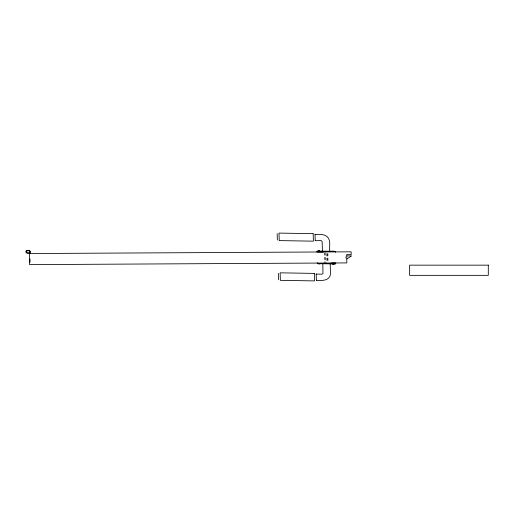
<?xml version="1.0" encoding="UTF-8"?>
<svg xmlns="http://www.w3.org/2000/svg" width="514" height="514" viewBox="0 0 514 514"><rect width="100%" height="100%" fill="white"/><g stroke="black" fill="none" stroke-linecap="round" stroke-linejoin="round"><path stroke-width="0.39" stroke-dasharray="2.57 1.93" d="M345.402 256.608L345.421 258.176M327.977 253.53L328.099 262.23M327.424 253.53L327.579 262.23M327.077 253.53L327.2 262.236M326.197 253.537L326.332 263.033M325.304 252.753L325.439 262.243M324.925 252.753L325.066 263.039M324.405 252.753L324.546 263.039"/><path stroke-width="0.77" d="M29.921 253.543L30.525 251.809L29.806 250.755L28.09 250.324L26.394 250.768L25.7 251.834L26.42 252.888L28.135 253.318L29.831 252.875L29.471 253.428L29.626 264.62L346.821 262.917L346.706 254.616L351.165 254.591L351.126 251.821L29.471 253.543M346.989 258.838L351.627 255.908L347.046 255.933M332.102 251.192L333.714 251.217M29.594 262.031L30.037 262.031L29.992 258.94M315.043 234.345C319.098 234.493 323.627 233.806 327.032 236.543C331.267 240.231 329.05 246.418 329.808 251.25M315.21 240.546C317.035 241.458 321.404 239.055 322.169 241.741L322.419 251.128M323.332 252.111L316.907 252.008L316.971 251.038L335.256 251.34L335.379 252.31M331.71 262.911L335.726 262.982L335.661 263.945L317.376 263.643L317.26 262.673M316.181 274.084L321.822 274.18L322.959 273.692L322.824 263.733M316.348 280.284C321.064 280.503 327.354 281.222 329.982 276.23L330.483 273.853L330.213 263.855M316.181 273.962L316.354 280.413M315.043 234.223L315.217 240.668M278.318 273.332L278.492 279.777M277.181 233.587L277.354 240.038M26.767 250.999L26.22 251.834L26.786 252.657L28.129 252.997L29.459 252.644L30.005 251.809L29.439 250.986L28.097 250.646L26.767 250.999M318.288 250.806L319.663 250.986L318.288 250.806M320.074 263.785L318.455 263.759L320.074 263.785M334.126 264.016L332.513 263.99L334.126 264.016M488.3 265.153L409.626 265.153L409.626 275.35L488.3 275.35L488.3 265.153M313.18 233.664L279.012 233.093L279.218 240.597L313.386 241.169L313.18 233.664M314.317 273.403L280.149 272.831L280.355 280.336L314.523 280.907L314.317 273.403"/></g></svg>
